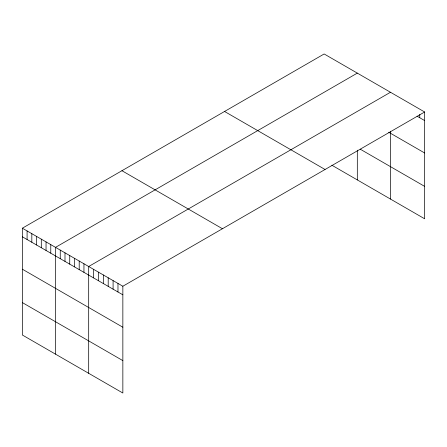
<?xml version="1.0" encoding="UTF-8"?>
<svg xmlns="http://www.w3.org/2000/svg" width="447" height="447" viewBox="0 0 447 447"><rect width="100%" height="100%" fill="white"/><g stroke="black" fill="none" stroke-linecap="round" stroke-linejoin="round"><path stroke-width="0.67" d="M424.65 111.996L122.852 286.236L122.852 393.03L22.35 335.004L22.35 228.21L324.148 53.97L424.65 111.996L424.65 218.79L331.847 165.211M357.315 73.118L55.517 247.359L55.517 354.153M390.477 92.266L88.685 266.507L88.685 373.301M417.057 116.186L424.65 120.573M388.7 132.228L424.65 152.986M360.276 149.209L424.65 186.377M224.556 111.471L325.058 169.497M121.942 170.709L222.444 228.735M22.35 228.21L122.852 286.236M22.35 236.787L122.852 294.813M22.35 269.2L122.852 327.226M22.35 302.591L122.852 360.617M419.767 114.454L419.767 117.751M390.477 131.228L390.477 199.06M357.315 150.203L357.315 179.912M117.974 283.415L117.974 291.992M113.091 280.599L113.091 289.175M108.208 277.783L108.208 286.354M103.33 274.961L103.33 283.538M98.446 272.145L98.446 280.722M93.563 269.323L93.563 277.9M83.947 263.769L83.947 272.346M79.208 261.037L79.208 269.614M74.47 258.299L74.47 266.876M69.732 255.567L69.732 264.143M64.994 252.829L64.994 261.406M60.256 250.096L60.256 258.668M50.779 244.621L50.779 253.198M46.041 241.888L46.041 250.465M41.303 239.151L41.303 247.727M36.565 236.418L36.565 244.995M31.826 233.68L31.826 242.257M27.088 230.948L27.088 239.519"/></g></svg>
